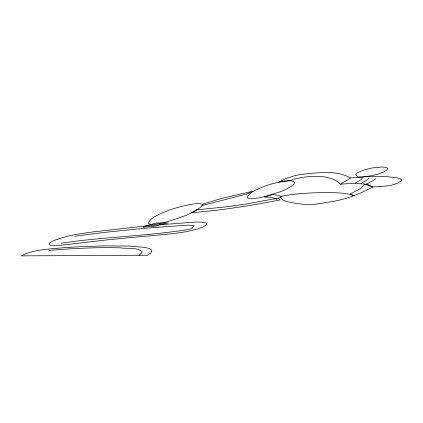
<?xml version="1.0" encoding="UTF-8"?>
<svg xmlns="http://www.w3.org/2000/svg" width="423" height="423" viewBox="0 0 423 423"><rect width="100%" height="100%" fill="white"/><g stroke="black" fill="none" stroke-linecap="round" stroke-linejoin="round"><path stroke-width="0.63" d="M369.311 178.062L366.117 180.605L360.946 183.476M375.899 178.675L372.044 181.218L366.212 184.095M139.088 255.27L141.869 252.642A27.595 6.065 -9.3 0 0 141.816 251.31C135.852 246.9 127.238 248.973 120.291 247.852C96.597 247.159 72.893 248.486 49.28 250.353M340.52 184.222L350.646 177.946L365.435 176.645L379.172 176.375A79.334 17.438 -9.3 0 1 388.203 176.793C392.607 177.671 398.249 176.925 401.845 179.891A15.17 3.336 -9.3 0 1 401.258 181.15L397.906 183.074L390.366 185.692L372.573 187.066C358.873 194.411 344.317 200.063 328.793 202.057A69.361 15.249 -9.3 0 1 319.55 203.579L310.572 204.78L306.892 204.568A108.552 23.862 -9.3 0 1 294.376 203.135C289.919 201.681 281.729 201.967 280.296 196.558C294.054 193.491 308.214 192.983 322.247 192.55A94.392 20.753 -9.3 0 1 332.372 192.602C339.717 193.031 347.383 192.983 354.31 195.754L349.927 194.057L358.609 189.589A67.03 14.736 -9.3 0 0 361.237 187.791L364.896 184.1L372.573 187.066L371.119 185.94L368.777 184.988A47.783 10.506 -9.3 0 0 363.769 183.926L352.11 183.365L340.52 184.222C332.182 176.026 319.328 175.841 308.388 176.687A24.259 5.335 -9.3 0 0 302.953 177.343L293.848 179.162L290.458 180.61C277.573 181.795 264.661 185.057 253.298 191.376A56.423 12.404 -9.3 0 0 249.158 194.453L247.672 196.425L247.355 197.372L247.592 198.001L249.443 198.731L252.933 198.752L259.257 197.827L266.781 196.076L280.549 191.677A53.991 11.87 -9.3 0 0 287.169 188.769C304.359 179.712 286.667 179.807 278.815 182.176L285.684 178.643L294.154 175.894A21.092 4.637 -9.3 0 1 301.34 174.376C317.504 172.801 335.814 169.739 350.646 177.946M192.116 227.505L193.597 226.606L194.035 225.882A7.059 1.555 -9.3 0 0 193.364 225.364L187.072 225.168L156.061 227.389A481.871 105.935 -9.3 0 0 133.224 229.414L102.086 232.666L74.591 236.261M355.235 183.074L360.465 179.997A43.056 9.465 -9.3 0 0 362.284 178.316M61.166 243.204C103.281 236.832 146.152 236.309 188.156 229.504A19.58 4.304 -9.3 0 0 192.333 228.362M202.474 204.637C200.587 208.402 196.135 210.231 192.661 212.309A75.151 16.523 -9.3 0 1 184.967 215.799L168.999 221.24L161.824 223.148L155.405 224.28L150.694 224.359L148.695 223.635L148.431 223L148.822 222.012L150.424 219.934A64.539 14.186 -9.3 0 1 154.776 216.639C165.028 210.702 176.597 207.497 188.082 204.906C192.682 204.346 197.816 202.517 202.3 204.288L202.474 204.637M355.87 174.419C357.07 179.838 367.608 175.815 371.436 175.772C377.03 174.17 384.015 173.393 387.928 168.729L387.902 168.359C383.73 165.795 378.062 167.672 373.34 167.831A12.701 2.792 -9.3 0 0 370.945 168.222L364.277 169.887L358.418 172.272A20.494 4.505 -9.3 0 0 356.203 173.916L355.87 174.419M206.588 224.275L205.747 225.337L203.823 226.564A21.71 4.775 -9.3 0 1 197.684 229.002L187.024 231.587L173.467 233.618L108.388 239.735L60.838 245.208L51.469 245.456A10.601 2.332 -9.3 0 1 50.062 245.129L49.11 243.934A17.597 3.87 -9.3 0 1 49.866 242.733L53.954 240.476L62.308 237.689A27.241 5.991 -9.3 0 1 66.929 236.383L77.985 234.083L93.261 231.867L147.299 225.808L193.893 222.128L201.655 222.107L205.916 223.032A16.143 3.548 -9.3 0 1 206.588 224.275M151.64 251.711L150.678 253.033L147.653 255.228L21.15 255.867C33.02 249.771 46.794 249.258 59.823 248.052A241.242 53.039 -9.3 0 1 80.037 246.736L104.449 245.858L129.581 246.086L145.068 247.423L149.287 248.534L151.46 249.972A31.952 7.022 -9.3 0 1 151.64 251.711M203.183 204.039L202.083 205.546L247.148 193.935L252.425 191.328L224.962 197.62A123.579 27.167 -9.3 0 0 212.33 201.168L203.183 204.039M196.573 209.871L191.513 212.69C221.192 210.374 250.643 205.705 279.846 200L278.535 198.07L247.111 203.833A153.909 33.835 -9.3 0 1 226.136 206.836L196.573 209.871M143.947 226.828L143.365 227.109L155.664 226.189L159.899 224.756L168.195 222.9L156.336 222.963L147.86 225.29A19.67 4.325 -9.3 0 0 145.792 226.035L143.947 226.828M281.834 196.764L276.335 199.154L273.898 198.107L270.371 197.356A24.238 5.33 -9.3 0 0 267.944 197.144L264.264 197.07L272.84 194.448L278.725 195.579L281.834 196.764"/></g></svg>
